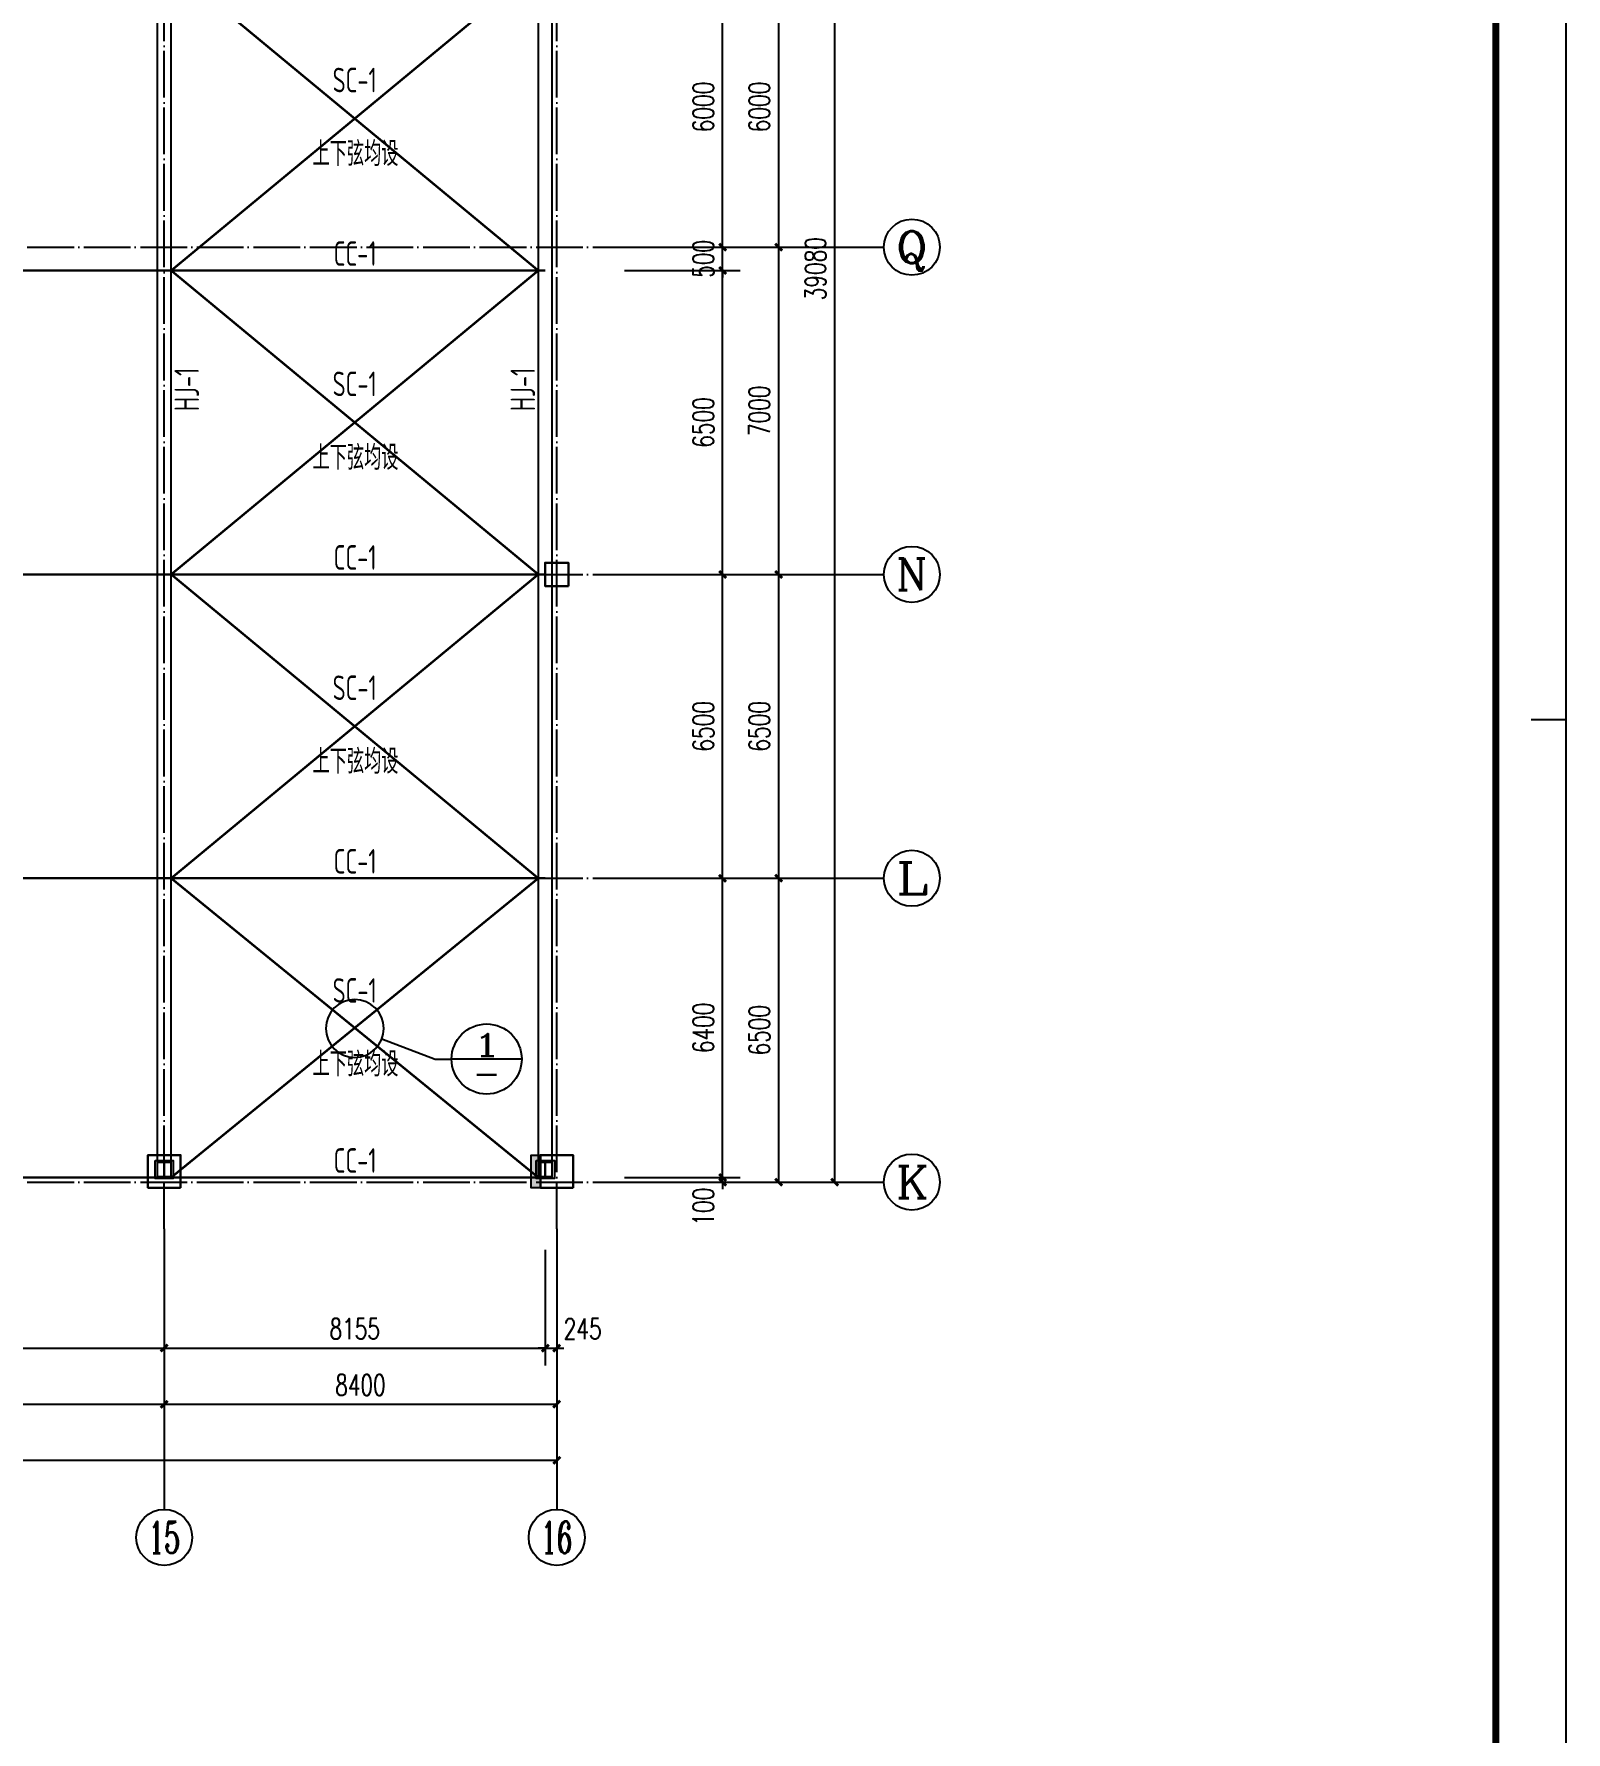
# Model space of a CAD drawing. Extents: x 712773 to 1022356, y -298958 to 209542.
# Drawn here: x 806136 to 838923, y -123958 to -87635 of the extents above; entities that cross this region are included whole.
import ezdxf
from ezdxf.enums import TextEntityAlignment as Align

# ---------------------------------------------------------------- set-up
doc = ezdxf.new("R2010")
doc.units = 0
doc.header["$LTSCALE"] = 500
doc.header["$MEASUREMENT"] = 0
doc.linetypes.add('DOTE', pattern=[2.42, 2, -0.2, 0.02, -0.2])
doc.layers.get('0').update_dxf_attribs({"linetype": 'CONTINUOUS'})
doc.layers.get('DEFPOINTS').update_dxf_attribs({"linetype": 'CONTINUOUS'})
doc.layers.add('0S-柱-线', color=50, linetype='CONTINUOUS', lineweight=30)
for name, color, linetype in [('2001', 4, 'CONTINUOUS'), ('AXIS', 3, 'CONTINUOUS'), ('AXIS_TEXT', 7, 'CONTINUOUS'), ('CAMERA', 6, 'CONTINUOUS'), ('DIM_IDEN', 6, 'CONTINUOUS'), ('DOTE', 1, 'DOTE'), ('PUB_TEXT', 7, 'CONTINUOUS'), ('T-TK', 157, 'CONTINUOUS'), ('梁柱', 4, 'CONTINUOUS'), ('照明平面标注层', 111, 'CONTINUOUS'), ('钢架', 7, 'CONTINUOUS')]:
    doc.layers.add(name, color=color, linetype=linetype)
doc.styles.add('_TCH_AXIS', font='COMPLEX', dxfattribs={"bigfont": 'GBCBIG'})
doc.styles.add('_TCH_DIM_T3', font='SIMPLEX', dxfattribs={"width": 0.705882, "bigfont": 'GBCBIG'})
doc.styles.add('_TCH_LABEL', font='COMPLEX', dxfattribs={"bigfont": 'GBCBIG'})
doc.styles.add('COMPLEX', font='COMPLEX')
doc.styles.add('TSSD_Rein', font='tssdeng.shx', dxfattribs={"width": 0.7, "bigfont": 'hztxt.shx'})
doc.dimstyles.new('_TCH_ARCH&&150', dxfattribs={"dimtxt": 446.25, "dimasz": 150, "dimexe": 375, "dimexo": 450, "dimgap": 189.375, "dimtad": 1, "dimdec": 0, "dimzin": 0, "dimdsep": 46, "dimtxsty": '_TCH_DIM_T3', "dimblk": 'ARCHTICK', "dimcen": 0.09, "dimclrt": 7, "dimazin": 2, "dimtfac": 1, "dimtdec": 0, "dimtix": 1, "dimtmove": 2, "dimatfit": 3, "dimfxl": 0, "dimtolj": 1, "dimtzin": 0, "dimarcsym": 0})

# ---------------------------------------------------------------- blocks, each defined once
blk = doc.blocks.new('A1E图框')
at = {"layer": 'T-TK'}
for p, q in [((118900, -84100), (118900, -24700)), ((118900, -54400), (118400, -54400))]:
    blk.add_line(p, q, dxfattribs=at)
at = {"layer": 'T-TK', "const_width": 100}
blk.add_lwpolyline([(37300, -83100), (117900, -83100), (117900, -25700), (37300, -25700)], close=True, dxfattribs=at)
blk = doc.blocks.new('esrtggheghghsgehrbe')
h = blk.add_hatch()
h.set_pattern_fill('混凝土', color=256, scale=50)
h.set_pattern_definition([(50, (0, -89100), (358.63009, -31.37607), [37.5, -412.5]), (355, (0, -89100), (-69.37567, 376.09607), [30, -330]), (100.4514, (29.9, -89102.6), (289.25469, 344.71977), [31.8701, -350.57106]), (46.1842, (0, -89000), (533.62052, -82.7595), [56.25, -618.75]), (96.6356, (44.47, -89006.9), (467.33135, 487.05894), [47.80514, -525.8565]), (351.1842, (0, -89000), (467.33097, 487.0593), [45, -495]), (21, (50, -89025), (298.45353, -201.30945), [37.5, -412.5]), (326, (50, -89025), (121.65767, 362.57502), [30, -330]), (71.4514, (74.87, -89041.78), (420.11131, 161.26525), [31.8701, -350.57106]), (37.5, (0, -89100), (6.079928, 166.446927), [0, -326, 0, -335, 0, -331.25]), (7.5, (0, -89100), (131.53477, 197.205856), [0, -191, 0, -318.5, 0, -126.25]), (327.5, (-111.5, -89100), (266.911218, -11.277436), [0, -125, 0, -390, 0, -517.5]), (317.5, (-161.5, -89100), (291.593085, 50.05249), [0, -162.5, 0, -259, 0, -367.5])])
h.paths.add_polyline_path([(750473, -112316), (750773, -112316), (750773, -111616), (750473, -111616)])
h.paths.add_polyline_path([(816973, -112316), (816773, -112316), (816773, -111616), (816973, -111616)])
for points in [[(808728, -111731), (809118, -111731), (809118, -112121), (808728, -112121)], [(816973, -112316), (816773, -112316), (816773, -111616), (816973, -111616)], [(816883, -111731), (817273, -111731), (817273, -112121), (816883, -112121)]]:
    blk.add_lwpolyline(points, close=True)
at = {"layer": '梁柱'}
for p, q in [((808798, -111756), (809048, -111756)), ((808798, -111770), (808798, -111756)), ((808798, -111770), (809048, -111770)), ((808919, -112082), (808919, -111770)), ((808928, -112082), (808928, -111770)), ((809048, -111756), (809048, -111770)), ((816953, -111756), (817203, -111756)), ((816953, -111770), (816953, -111756)), ((816953, -111770), (817203, -111770)), ((817074, -112082), (817074, -111770)), ((817083, -112082), (817083, -111770)), ((817203, -111756), (817203, -111770)), ((809048, -112082), (808798, -112082)), ((808798, -112096), (808798, -112082)), ((809048, -112096), (808798, -112096)), ((809048, -112082), (809048, -112096)), ((817203, -112082), (816953, -112082)), ((816953, -112096), (816953, -112082)), ((817203, -112096), (816953, -112096)), ((817203, -112082), (817203, -112096))]:
    blk.add_line(p, q, dxfattribs=at)
blk = doc.blocks.new('_ArchTick')
at = {"color": 0, "linetype": 'ByBlock', "const_width": 0.4}
blk.add_lwpolyline([(-0.5, -0.5), (0.5, 0.5)], dxfattribs=at)
blk = doc.blocks.new('*D68')
at = {"layer": 'AXIS', "color": 0, "lineweight": -2, "transparency": 16777216}
for p, q in [((750123, -113646), (750123, -118521)), ((817323, -113646), (817323, -118521)), ((750123, -118146), (817323, -118146))]:
    blk.add_line(p, q, dxfattribs=at)
at = {"layer": 'DEFPOINTS', "color": 0, "transparency": 16777216}
for p in [(750123, -113196), (817323, -113196), (817323, -118146)]:
    blk.add_point(p, dxfattribs=at)
at = {"layer": 'AXIS', "color": 0, "lineweight": -2, "transparency": 16777216, "xscale": 150, "yscale": 150, "zscale": 150, "rotation": 180}
blk.add_blockref('_ArchTick', (750123, -118146), dxfattribs=at)
at = {"layer": 'AXIS', "color": 0, "lineweight": -2, "transparency": 16777216, "xscale": 150, "yscale": 150, "zscale": 150}
blk.add_blockref('_ArchTick', (817323, -118146), dxfattribs=at)
at = {"layer": 'AXIS', "color": 7, "transparency": 16777216, "insert": (783723, -117733), "char_height": 446.2, "attachment_point": 5, "style": '_TCH_DIM_T3'}
blk.add_mtext('\\A1;67200', dxfattribs=at)
blk = doc.blocks.new('*D76')
at = {"layer": 'AXIS', "color": 0, "lineweight": -2, "transparency": 16777216}
for p, q in [((800523, -113646), (800523, -117321)), ((808923, -113646), (808923, -117321)), ((800523, -116946), (808923, -116946))]:
    blk.add_line(p, q, dxfattribs=at)
at = {"layer": 'DEFPOINTS', "color": 0, "transparency": 16777216}
for p in [(800523, -113196), (808923, -113196), (808923, -116946)]:
    blk.add_point(p, dxfattribs=at)
at = {"layer": 'AXIS', "color": 0, "lineweight": -2, "transparency": 16777216, "xscale": 150, "yscale": 150, "zscale": 150, "rotation": 180}
blk.add_blockref('_ArchTick', (800523, -116946), dxfattribs=at)
at = {"layer": 'AXIS', "color": 0, "lineweight": -2, "transparency": 16777216, "xscale": 150, "yscale": 150, "zscale": 150}
blk.add_blockref('_ArchTick', (808923, -116946), dxfattribs=at)
at = {"layer": 'AXIS', "color": 7, "transparency": 16777216, "insert": (804723, -116533), "char_height": 446.2, "attachment_point": 5, "style": '_TCH_DIM_T3'}
blk.add_mtext('\\A1;8400', dxfattribs=at)
blk = doc.blocks.new('*D77')
at = {"layer": 'AXIS', "color": 0, "lineweight": -2, "transparency": 16777216}
for p, q in [((808923, -113646), (808923, -117321)), ((817323, -113646), (817323, -117321)), ((808923, -116946), (817323, -116946))]:
    blk.add_line(p, q, dxfattribs=at)
at = {"layer": 'DEFPOINTS', "color": 0, "transparency": 16777216}
for p in [(808923, -113196), (817323, -113196), (817323, -116946)]:
    blk.add_point(p, dxfattribs=at)
at = {"layer": 'AXIS', "color": 0, "lineweight": -2, "transparency": 16777216, "xscale": 150, "yscale": 150, "zscale": 150, "rotation": 180}
blk.add_blockref('_ArchTick', (808923, -116946), dxfattribs=at)
at = {"layer": 'AXIS', "color": 0, "lineweight": -2, "transparency": 16777216, "xscale": 150, "yscale": 150, "zscale": 150}
blk.add_blockref('_ArchTick', (817323, -116946), dxfattribs=at)
at = {"layer": 'AXIS', "color": 7, "transparency": 16777216, "insert": (813123, -116533), "char_height": 446.2, "attachment_point": 5, "style": '_TCH_DIM_T3'}
blk.add_mtext('\\A1;8400', dxfattribs=at)
blk = doc.blocks.new('*D95')
at = {"layer": 'AXIS', "color": 0, "lineweight": -2, "transparency": 16777216}
for p, q in [((818773, -73116), (823648, -73116)), ((823273, -112196), (823273, -73116)), ((818773, -112196), (823648, -112196))]:
    blk.add_line(p, q, dxfattribs=at)
at = {"layer": 'DEFPOINTS', "color": 0, "transparency": 16777216}
for p in [(818323, -73116), (823273, -73116), (818323, -112196)]:
    blk.add_point(p, dxfattribs=at)
at = {"layer": 'AXIS', "color": 0, "lineweight": -2, "transparency": 16777216, "xscale": 150, "yscale": 150, "zscale": 150}
for p, rotation in [((823273, -73116), 90), ((823273, -112196), 270)]:
    blk.add_blockref('_ArchTick', p, dxfattribs=dict(at, rotation=rotation))
at = {"layer": 'AXIS', "color": 7, "transparency": 16777216, "insert": (822861, -92656), "char_height": 446.2, "attachment_point": 5, "rotation": 90, "style": '_TCH_DIM_T3'}
blk.add_mtext('\\A1;39080', dxfattribs=at)
blk = doc.blocks.new('*D96')
at = {"layer": 'AXIS', "color": 0, "lineweight": -2, "transparency": 16777216}
for p, q in [((818773, -105696), (822448, -105696)), ((822073, -112196), (822073, -105696)), ((818773, -112196), (822448, -112196))]:
    blk.add_line(p, q, dxfattribs=at)
at = {"layer": 'DEFPOINTS', "color": 0, "transparency": 16777216}
for p in [(818323, -105696), (822073, -105696), (818323, -112196)]:
    blk.add_point(p, dxfattribs=at)
at = {"layer": 'AXIS', "color": 0, "lineweight": -2, "transparency": 16777216, "xscale": 150, "yscale": 150, "zscale": 150}
for p, rotation in [((822073, -105696), 90), ((822073, -112196), 270)]:
    blk.add_blockref('_ArchTick', p, dxfattribs=dict(at, rotation=rotation))
at = {"layer": 'AXIS', "color": 7, "transparency": 16777216, "insert": (821661, -108946), "char_height": 446.2, "attachment_point": 5, "rotation": 90, "style": '_TCH_DIM_T3'}
blk.add_mtext('\\A1;6500', dxfattribs=at)
blk = doc.blocks.new('*D97')
at = {"layer": 'AXIS', "color": 0, "lineweight": -2, "transparency": 16777216}
for p, q in [((818773, -99196), (822448, -99196)), ((822073, -105696), (822073, -99196)), ((818773, -105696), (822448, -105696))]:
    blk.add_line(p, q, dxfattribs=at)
at = {"layer": 'DEFPOINTS', "color": 0, "transparency": 16777216}
for p in [(818323, -99196), (822073, -99196), (818323, -105696)]:
    blk.add_point(p, dxfattribs=at)
at = {"layer": 'AXIS', "color": 0, "lineweight": -2, "transparency": 16777216, "xscale": 150, "yscale": 150, "zscale": 150}
for p, rotation in [((822073, -99196), 90), ((822073, -105696), 270)]:
    blk.add_blockref('_ArchTick', p, dxfattribs=dict(at, rotation=rotation))
at = {"layer": 'AXIS', "color": 7, "transparency": 16777216, "insert": (821661, -102446), "char_height": 446.2, "attachment_point": 5, "rotation": 90, "style": '_TCH_DIM_T3'}
blk.add_mtext('\\A1;6500', dxfattribs=at)
blk = doc.blocks.new('*D98')
at = {"layer": 'AXIS', "color": 0, "lineweight": -2, "transparency": 16777216}
for p, q in [((818773, -92196), (822448, -92196)), ((822073, -99196), (822073, -92196)), ((818773, -99196), (822448, -99196))]:
    blk.add_line(p, q, dxfattribs=at)
at = {"layer": 'DEFPOINTS', "color": 0, "transparency": 16777216}
for p in [(818323, -92196), (822073, -92196), (818323, -99196)]:
    blk.add_point(p, dxfattribs=at)
at = {"layer": 'AXIS', "color": 0, "lineweight": -2, "transparency": 16777216, "xscale": 150, "yscale": 150, "zscale": 150}
for p, rotation in [((822073, -92196), 90), ((822073, -99196), 270)]:
    blk.add_blockref('_ArchTick', p, dxfattribs=dict(at, rotation=rotation))
at = {"layer": 'AXIS', "color": 7, "transparency": 16777216, "insert": (821661, -95696), "char_height": 446.2, "attachment_point": 5, "rotation": 90, "style": '_TCH_DIM_T3'}
blk.add_mtext('\\A1;7000', dxfattribs=at)
blk = doc.blocks.new('*D99')
at = {"layer": 'AXIS', "color": 0, "lineweight": -2, "transparency": 16777216}
for p, q in [((818773, -86196), (822448, -86196)), ((822073, -92196), (822073, -86196)), ((818773, -92196), (822448, -92196))]:
    blk.add_line(p, q, dxfattribs=at)
at = {"layer": 'DEFPOINTS', "color": 0, "transparency": 16777216}
for p in [(818323, -86196), (822073, -86196), (818323, -92196)]:
    blk.add_point(p, dxfattribs=at)
at = {"layer": 'AXIS', "color": 0, "lineweight": -2, "transparency": 16777216, "xscale": 150, "yscale": 150, "zscale": 150}
for p, rotation in [((822073, -86196), 90), ((822073, -92196), 270)]:
    blk.add_blockref('_ArchTick', p, dxfattribs=dict(at, rotation=rotation))
at = {"layer": 'AXIS', "color": 7, "transparency": 16777216, "insert": (821661, -89196), "char_height": 446.2, "attachment_point": 5, "rotation": 90, "style": '_TCH_DIM_T3'}
blk.add_mtext('\\A1;6000', dxfattribs=at)
blk = doc.blocks.new('*D156')
at = {"layer": 'AXIS', "color": 0, "lineweight": -2, "transparency": 16777216}
for p, q in [((800523, -113646), (800523, -116121)), ((808923, -113646), (808923, -116121)), ((800523, -115746), (808923, -115746))]:
    blk.add_line(p, q, dxfattribs=at)
at = {"layer": 'DEFPOINTS', "color": 0, "transparency": 16777216}
for p in [(800523, -113196), (808923, -113196), (808923, -115746)]:
    blk.add_point(p, dxfattribs=at)
at = {"layer": 'AXIS', "color": 0, "lineweight": -2, "transparency": 16777216, "xscale": 150, "yscale": 150, "zscale": 150, "rotation": 180}
blk.add_blockref('_ArchTick', (800523, -115746), dxfattribs=at)
at = {"layer": 'AXIS', "color": 0, "lineweight": -2, "transparency": 16777216, "xscale": 150, "yscale": 150, "zscale": 150}
blk.add_blockref('_ArchTick', (808923, -115746), dxfattribs=at)
at = {"layer": 'AXIS', "color": 7, "transparency": 16777216, "insert": (804723, -115333), "char_height": 446.2, "attachment_point": 5, "style": '_TCH_DIM_T3'}
blk.add_mtext('\\A1;8400', dxfattribs=at)
blk = doc.blocks.new('*D157')
at = {"layer": 'AXIS', "color": 0, "lineweight": -2, "transparency": 16777216}
for p, q in [((808923, -113646), (808923, -116121)), ((817078, -113646), (817078, -116121)), ((808923, -115746), (817078, -115746))]:
    blk.add_line(p, q, dxfattribs=at)
at = {"layer": 'DEFPOINTS', "color": 0, "transparency": 16777216}
for p in [(808923, -113196), (817078, -113196), (817078, -115746)]:
    blk.add_point(p, dxfattribs=at)
at = {"layer": 'AXIS', "color": 0, "lineweight": -2, "transparency": 16777216, "xscale": 150, "yscale": 150, "zscale": 150, "rotation": 180}
blk.add_blockref('_ArchTick', (808923, -115746), dxfattribs=at)
at = {"layer": 'AXIS', "color": 0, "lineweight": -2, "transparency": 16777216, "xscale": 150, "yscale": 150, "zscale": 150}
blk.add_blockref('_ArchTick', (817078, -115746), dxfattribs=at)
at = {"layer": 'AXIS', "color": 7, "transparency": 16777216, "insert": (813001, -115333), "char_height": 446.2, "attachment_point": 5, "style": '_TCH_DIM_T3'}
blk.add_mtext('\\A1;8155', dxfattribs=at)
blk = doc.blocks.new('*D158')
at = {"layer": 'AXIS', "color": 0, "lineweight": -2, "transparency": 16777216}
for p, q in [((817078, -113646), (817078, -116121)), ((817323, -113646), (817323, -116121)), ((817078, -115746), (816928, -115746)), ((817078, -115746), (817323, -115746)), ((817323, -115746), (817473, -115746))]:
    blk.add_line(p, q, dxfattribs=at)
at = {"layer": 'DEFPOINTS', "color": 0, "transparency": 16777216}
for p in [(817078, -113196), (817323, -113196), (817323, -115746)]:
    blk.add_point(p, dxfattribs=at)
at = {"layer": 'AXIS', "color": 0, "lineweight": -2, "transparency": 16777216, "xscale": 150, "yscale": 150, "zscale": 150}
blk.add_blockref('_ArchTick', (817078, -115746), dxfattribs=at)
at = {"layer": 'AXIS', "color": 0, "lineweight": -2, "transparency": 16777216, "xscale": 150, "yscale": 150, "zscale": 150, "rotation": 180}
blk.add_blockref('_ArchTick', (817323, -115746), dxfattribs=at)
at = {"layer": 'AXIS', "color": 7, "transparency": 16777216, "insert": (817878, -115333), "char_height": 446.2, "attachment_point": 5, "style": '_TCH_DIM_T3'}
blk.add_mtext('\\A1;245', dxfattribs=at)
blk = doc.blocks.new('*D162')
at = {"layer": 'AXIS', "color": 0, "lineweight": -2, "transparency": 16777216}
for p, q in [((818773, -112096), (821248, -112096)), ((818773, -112196), (821248, -112196)), ((820873, -112096), (820873, -111946)), ((820873, -112196), (820873, -112096)), ((820873, -112196), (820873, -112346))]:
    blk.add_line(p, q, dxfattribs=at)
at = {"layer": 'DEFPOINTS', "color": 0, "transparency": 16777216}
for p in [(818323, -112096), (818323, -112196), (820873, -112096)]:
    blk.add_point(p, dxfattribs=at)
at = {"layer": 'AXIS', "color": 0, "lineweight": -2, "transparency": 16777216, "xscale": 150, "yscale": 150, "zscale": 150}
for p, rotation in [((820873, -112096), 270), ((820873, -112196), 90)]:
    blk.add_blockref('_ArchTick', p, dxfattribs=dict(at, rotation=rotation))
at = {"layer": 'AXIS', "color": 7, "transparency": 16777216, "insert": (820461, -112721), "char_height": 446.2, "attachment_point": 5, "rotation": 90, "style": '_TCH_DIM_T3'}
blk.add_mtext('\\A1;100', dxfattribs=at)
blk = doc.blocks.new('*D163')
at = {"layer": 'AXIS', "color": 0, "lineweight": -2, "transparency": 16777216}
for p, q in [((818773, -105696), (821248, -105696)), ((820873, -112096), (820873, -105696)), ((818773, -112096), (821248, -112096))]:
    blk.add_line(p, q, dxfattribs=at)
at = {"layer": 'DEFPOINTS', "color": 0, "transparency": 16777216}
for p in [(818323, -105696), (820873, -105696), (818323, -112096)]:
    blk.add_point(p, dxfattribs=at)
at = {"layer": 'AXIS', "color": 0, "lineweight": -2, "transparency": 16777216, "xscale": 150, "yscale": 150, "zscale": 150}
for p, rotation in [((820873, -105696), 90), ((820873, -112096), 270)]:
    blk.add_blockref('_ArchTick', p, dxfattribs=dict(at, rotation=rotation))
at = {"layer": 'AXIS', "color": 7, "transparency": 16777216, "insert": (820461, -108896), "char_height": 446.2, "attachment_point": 5, "rotation": 90, "style": '_TCH_DIM_T3'}
blk.add_mtext('\\A1;6400', dxfattribs=at)
blk = doc.blocks.new('*D164')
at = {"layer": 'AXIS', "color": 0, "lineweight": -2, "transparency": 16777216}
for p, q in [((818773, -99196), (821248, -99196)), ((820873, -105696), (820873, -99196)), ((818773, -105696), (821248, -105696))]:
    blk.add_line(p, q, dxfattribs=at)
at = {"layer": 'DEFPOINTS', "color": 0, "transparency": 16777216}
for p in [(818323, -99196), (820873, -99196), (818323, -105696)]:
    blk.add_point(p, dxfattribs=at)
at = {"layer": 'AXIS', "color": 0, "lineweight": -2, "transparency": 16777216, "xscale": 150, "yscale": 150, "zscale": 150}
for p, rotation in [((820873, -99196), 90), ((820873, -105696), 270)]:
    blk.add_blockref('_ArchTick', p, dxfattribs=dict(at, rotation=rotation))
at = {"layer": 'AXIS', "color": 7, "transparency": 16777216, "insert": (820461, -102446), "char_height": 446.2, "attachment_point": 5, "rotation": 90, "style": '_TCH_DIM_T3'}
blk.add_mtext('\\A1;6500', dxfattribs=at)
blk = doc.blocks.new('*D165')
at = {"layer": 'AXIS', "color": 0, "lineweight": -2, "transparency": 16777216}
for p, q in [((818773, -92696), (821248, -92696)), ((820873, -99196), (820873, -92696)), ((818773, -99196), (821248, -99196))]:
    blk.add_line(p, q, dxfattribs=at)
at = {"layer": 'DEFPOINTS', "color": 0, "transparency": 16777216}
for p in [(818323, -92696), (820873, -92696), (818323, -99196)]:
    blk.add_point(p, dxfattribs=at)
at = {"layer": 'AXIS', "color": 0, "lineweight": -2, "transparency": 16777216, "xscale": 150, "yscale": 150, "zscale": 150}
for p, rotation in [((820873, -92696), 90), ((820873, -99196), 270)]:
    blk.add_blockref('_ArchTick', p, dxfattribs=dict(at, rotation=rotation))
at = {"layer": 'AXIS', "color": 7, "transparency": 16777216, "insert": (820461, -95946), "char_height": 446.2, "attachment_point": 5, "rotation": 90, "style": '_TCH_DIM_T3'}
blk.add_mtext('\\A1;6500', dxfattribs=at)
blk = doc.blocks.new('*D166')
at = {"layer": 'AXIS', "color": 0, "lineweight": -2, "transparency": 16777216}
for p, q in [((818773, -92196), (821248, -92196)), ((820873, -92196), (820873, -92046)), ((820873, -92696), (820873, -92196)), ((818773, -92696), (821248, -92696)), ((820873, -92696), (820873, -92846))]:
    blk.add_line(p, q, dxfattribs=at)
at = {"layer": 'DEFPOINTS', "color": 0, "transparency": 16777216}
for p in [(818323, -92196), (820873, -92196), (818323, -92696)]:
    blk.add_point(p, dxfattribs=at)
at = {"layer": 'AXIS', "color": 0, "lineweight": -2, "transparency": 16777216, "xscale": 150, "yscale": 150, "zscale": 150}
for p, rotation in [((820873, -92196), 270), ((820873, -92696), 90)]:
    blk.add_blockref('_ArchTick', p, dxfattribs=dict(at, rotation=rotation))
at = {"layer": 'AXIS', "color": 7, "transparency": 16777216, "insert": (820461, -92446), "char_height": 446.2, "attachment_point": 5, "rotation": 90, "style": '_TCH_DIM_T3'}
blk.add_mtext('\\A1;500', dxfattribs=at)
blk = doc.blocks.new('*D167')
at = {"layer": 'AXIS', "color": 0, "lineweight": -2, "transparency": 16777216}
for p, q in [((818773, -86196), (821248, -86196)), ((820873, -92196), (820873, -86196)), ((818773, -92196), (821248, -92196))]:
    blk.add_line(p, q, dxfattribs=at)
at = {"layer": 'DEFPOINTS', "color": 0, "transparency": 16777216}
for p in [(818323, -86196), (820873, -86196), (818323, -92196)]:
    blk.add_point(p, dxfattribs=at)
at = {"layer": 'AXIS', "color": 0, "lineweight": -2, "transparency": 16777216, "xscale": 150, "yscale": 150, "zscale": 150}
for p, rotation in [((820873, -86196), 90), ((820873, -92196), 270)]:
    blk.add_blockref('_ArchTick', p, dxfattribs=dict(at, rotation=rotation))
at = {"layer": 'AXIS', "color": 7, "transparency": 16777216, "insert": (820461, -89196), "char_height": 446.2, "attachment_point": 5, "rotation": 90, "style": '_TCH_DIM_T3'}
blk.add_mtext('\\A1;6000', dxfattribs=at)
blk = doc.blocks.new('_AXISO')
blk.add_circle((0, 0), 0.5)
at = {"layer": 'AXIS_TEXT', "style": 'COMPLEX', "width": 1.302083}
blk.add_attdef('A', text='', height=0.56, dxfattribs=at).set_placement((-0.25, -0.28), (0.25, -0.28), align=Align.FIT)

msp = doc.modelspace()

# ---------------------------------------------------------------- linework, layer by layer
at = {"color": 5, "const_width": 50}
for points in [[(783953, -92695.5), (817078, -92695.5)], [(783953, -99195.5), (817078, -99195.5)], [(783953, -105695.5), (817078, -105695.5)], [(783953, -112095.5), (817078, -112095.5)]]:
    msp.add_lwpolyline(points, dxfattribs=at)
at = {"layer": '0S-柱-线'}
for points in [[(817573, -99445.5), (817573, -98945.5), (817073, -98945.5), (817073, -99445.5)], [(809273, -112315.5), (809273, -111615.5), (808573, -111615.5), (808573, -112315.5)], [(817673, -112315.5), (817673, -111615.5), (816973, -111615.5), (816973, -112315.5)]]:
    msp.add_lwpolyline(points, close=True, dxfattribs=at)
at = {"layer": '2001'}
for points in [[(808773, -112095.5), (809073, -112095.5), (809073, -73115.5), (808773, -73115.5)], [(816928, -112095.5), (817228, -112095.5), (817228, -73115.5), (816928, -73115.5)]]:
    msp.add_lwpolyline(points, close=True, dxfattribs=at)
at = {"layer": 'AXIS'}
for p, q in [((818323, -92195.5), (824323, -92195.5)), ((818323, -99195.5), (824323, -99195.5)), ((818323, -105695.5), (824323, -105695.5)), ((818323, -112195.5), (824323, -112195.5)), ((808923, -113195.5), (808923, -119195.5)), ((817323, -113195.5), (817323, -119195.5))]:
    msp.add_line(p, q, dxfattribs=at)
at = {"layer": 'CAMERA', "const_width": 50}
for points in [[(816928, -73115.5), (809073, -79695.5), (816928, -86195.5), (809073, -92695.5), (816928, -99195.5), (809073, -105695.5), (816928, -112095.5)], [(809073, -73115.5), (816928, -79695.5), (809073, -86195.5), (816928, -92695.5), (809073, -99195.5), (816928, -105695.5), (809073, -112095.5)]]:
    msp.add_lwpolyline(points, dxfattribs=at)
at = {"layer": 'DIM_IDEN'}
for p, q in [((813580.2, -109128), (814723.9, -109561.9)), ((814723.9, -109561.9), (815073.8, -109561.9)), ((816573.8, -109561.9), (815073.8, -109561.9))]:
    msp.add_line(p, q, dxfattribs=at)
msp.add_lwpolyline([(813620.5, -108908, 1), (812380.5, -108908, 1)], format="xyb", close=True, dxfattribs=at)
msp.add_circle((815823.8, -109561.9), 750, dxfattribs=at)
at = {"layer": 'DOTE'}
for p, q in [((808923, -113195.5), (808923, -72195.5)), ((817323, -113195.5), (817323, -72195.5)), ((749123, -92195.5), (818323, -92195.5)), ((749123, -99195.5), (818323, -99195.5)), ((749123, -105695.5), (818323, -105695.5)), ((749123, -112195.5), (818323, -112195.5))]:
    msp.add_line(p, q, dxfattribs=at)

# ---------------------------------------------------------------- block references
at = {"layer": 'AXIS'}
ref = msp.add_blockref('_AXISO', (824923, -92195.5), dxfattribs=dict(at, xscale=1200, yscale=1200, zscale=1200))
ref.add_attrib('A', 'Q', dxfattribs={"layer": 'AXIS_TEXT', "height": 678.8, "style": '_TCH_AXIS', "width": 1.640625}).set_placement((824583.6, -92534.9), (825262.4, -92534.9), align=Align.FIT)
ref = msp.add_blockref('_AXISO', (824923, -99195.5), dxfattribs=dict(at, xscale=1200, yscale=1200, zscale=1200))
ref.add_attrib('A', 'N', dxfattribs={"layer": 'AXIS_TEXT', "height": 678.8, "style": '_TCH_AXIS', "width": 1.381579}).set_placement((824583.6, -99534.9), (825262.4, -99534.9), align=Align.FIT)
ref = msp.add_blockref('_AXISO', (824923, -105695.5), dxfattribs=dict(at, xscale=1200, yscale=1200, zscale=1200))
ref.add_attrib('A', 'L', dxfattribs={"layer": 'AXIS_TEXT', "height": 678.8, "style": '_TCH_AXIS', "width": 1.75}).set_placement((824583.6, -106034.9), (825262.4, -106034.9), align=Align.FIT)
ref = msp.add_blockref('_AXISO', (824923, -112195.5), dxfattribs=dict(at, xscale=1200, yscale=1200, zscale=1200))
ref.add_attrib('A', 'K', dxfattribs={"layer": 'AXIS_TEXT', "height": 678.8, "style": '_TCH_AXIS', "width": 1.381579}).set_placement((824583.6, -112534.9), (825262.4, -112534.9), align=Align.FIT)
ref = msp.add_blockref('_AXISO', (808923, -119795.5), dxfattribs=dict(at, xscale=1200, yscale=1200, zscale=1200))
ref.add_attrib('A', '15', dxfattribs={"layer": 'AXIS_TEXT', "height": 678.82, "style": '_TCH_AXIS', "width": 0.905172}).set_placement((808583.6, -120134.9), (809262.4, -120134.9), align=Align.FIT)
ref = msp.add_blockref('_AXISO', (817323, -119795.5), dxfattribs=dict(at, xscale=1200, yscale=1200, zscale=1200))
ref.add_attrib('A', '16', dxfattribs={"layer": 'AXIS_TEXT', "height": 678.82, "style": '_TCH_AXIS', "width": 0.905172}).set_placement((816983.6, -120134.9), (817662.4, -120134.9), align=Align.FIT)
at = {"layer": '照明平面标注层', "xscale": 1.5, "yscale": 1.5, "zscale": 1.5}
msp.add_blockref('A1E图框', (660573, -20707.5), dxfattribs=at)
at = {"layer": '钢架'}
msp.add_blockref('esrtggheghghsgehrbe', (0, 0), dxfattribs=at)

# ---------------------------------------------------------------- texts
at = {"layer": 'PUB_TEXT', "style": 'TSSD_Rein', "width": 0.7}
for s, p in [('SC-1', (812528.1, -88882.5)), ('上下弦均设', (812098.6, -90458.8)), ('CC-1', (812549.4, -92594.9)), ('SC-1', (812528.1, -95382.5)), ('上下弦均设', (812098.6, -96958.8)), ('CC-1', (812549.4, -99094.9)), ('SC-1', (812528.1, -101882.5)), ('上下弦均设', (812098.6, -103458.8)), ('CC-1', (812549.4, -105594.9)), ('SC-1', (812528.1, -108357.5)), ('上下弦均设', (812098.6, -109933.8)), ('CC-1', (812549.4, -111994.9))]:
    msp.add_text(s, height=525, dxfattribs=at).set_placement(p)
at = {"layer": 'PUB_TEXT', "color": 6, "style": 'TSSD_Rein', "width": 0.7}
for p in [(809666.9, -95704.2), (816859.1, -95704.2)]:
    msp.add_text('HJ-1', height=525, rotation=90, dxfattribs=at).set_placement(p)
at = {"layer": 'PUB_TEXT', "style": '_TCH_LABEL'}
for s, width, p, p2 in [('1', 3.645833, (815521.9, -109501.6), (816125.7, -109501.6)), ('-', 1.822917, (815521.9, -110105.3), (816125.7, -110105.3))]:
    msp.add_text(s, height=483, dxfattribs=dict(at, width=width)).set_placement(p, p2, align=Align.FIT)

# ---------------------------------------------------------------- dimensions: what is measured, and where the dimension line sits
at = {"layer": 'AXIS'}
for p1, p2, distance, picture, middle in [((818323, -112195.5), (818323, -73115.5), -4950, '*D95', (822860.5, -92655.5)), ((818323, -92195.5), (818323, -86195.5), -3750, '*D99', (821660.5, -89195.5)), ((818323, -92195.5), (818323, -86195.5), -2550, '*D167', (820460.5, -89195.5)), ((818323, -92695.5), (818323, -92195.5), -2550, '*D166', (820460.5, -92445.5)), ((818323, -99195.5), (818323, -92195.5), -3750, '*D98', (821660.5, -95695.5)), ((818323, -99195.5), (818323, -92695.5), -2550, '*D165', (820460.5, -95945.5)), ((818323, -105695.5), (818323, -99195.5), -3750, '*D97', (821660.5, -102445.5)), ((818323, -105695.5), (818323, -99195.5), -2550, '*D164', (820460.5, -102445.5)), ((818323, -112195.5), (818323, -105695.5), -3750, '*D96', (821660.5, -108945.5)), ((818323, -112095.5), (818323, -105695.5), -2550, '*D163', (820460.5, -108895.5)), ((750123, -113195.5), (817323, -113195.5), -4950, '*D68', (783723, -117733)), ((800523, -113195.5), (808923, -113195.5), -3750, '*D76', (804723, -116533)), ((800523, -113195.5), (808923, -113195.5), -2550, '*D156', (804723, -115333)), ((808923, -113195.5), (817323, -113195.5), -3750, '*D77', (813123, -116533)), ((808923, -113195.5), (817078, -113195.5), -2550, '*D157', (813000.5, -115333))]:
    dim = msp.add_aligned_dim(p1=p1, p2=p2, distance=distance, dimstyle='_TCH_ARCH&&150', dxfattribs=at)
    dim.commit()
    dim.dimension.update_dxf_attribs({"geometry": picture, "text_midpoint": middle})
for base, p1, p2, angle, picture, middle in [((820873, -112095.5), (818323, -112195.5), (818323, -112095.5), 90, '*D162', (820460.5, -112720.5)), ((817323, -115745.5), (817078, -113195.5), (817323, -113195.5), 0, '*D158', (817878, -115333))]:
    dim = msp.add_linear_dim(base=base, p1=p1, p2=p2, angle=angle, dimstyle='_TCH_ARCH&&150', dxfattribs=at)
    dim.commit()
    dim.dimension.update_dxf_attribs({"geometry": picture, "text_midpoint": middle, "dimtype": 129})

doc.saveas('drawing.dxf')
